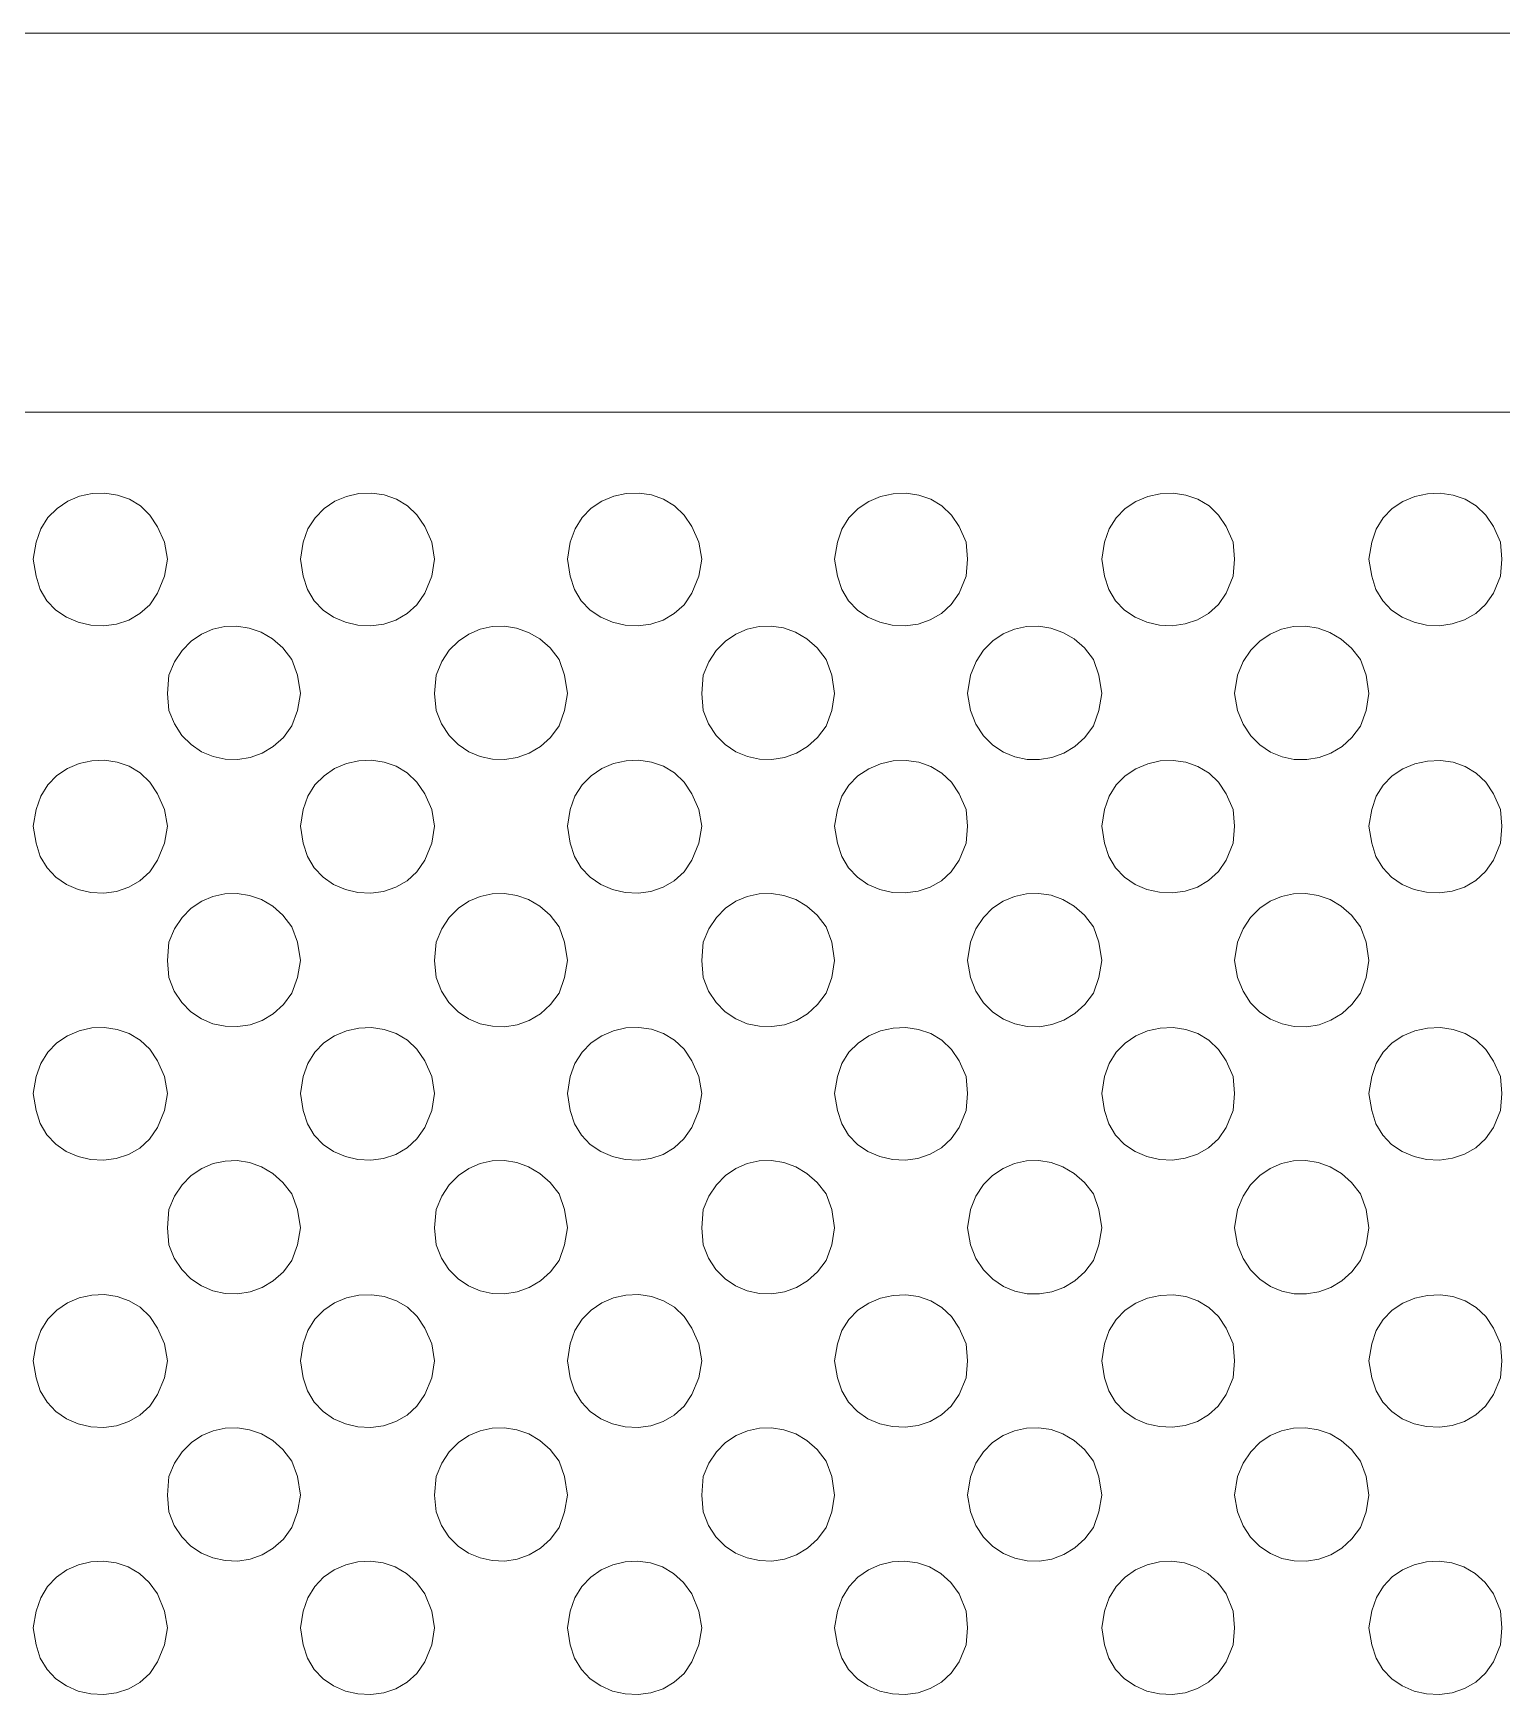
# Model space of a CAD drawing. Extents: x 0 to 243, y -13 to 276.
# Drawn here: x 127.41 to 154.65, y 236.25 to 267.07 of the extents above; entities that cross this region are included whole.
import ezdxf

# ---------------------------------------------------------------- set-up
doc = ezdxf.new("R2010")
doc.units = 0
doc.layers.add('GEOMETRY', color=7, linetype='Continuous')

msp = doc.modelspace()

# ---------------------------------------------------------------- linework, layer by layer
at = {"layer": 'GEOMETRY', "lineweight": 13}
for points in [[(88.77, 267.067), (238.379, 267.067)], [(238.38, 110.427), (238.38, 260.038), (88.77, 260.038)]]:
    msp.add_lwpolyline(points, dxfattribs=at)
for points in [[(129.902, 257.312), (129.848, 257.628), (129.717, 257.915), (129.575, 258.131), (129.398, 258.301), (129.194, 258.425), (128.971, 258.503), (128.737, 258.538), (128.501, 258.53), (128.269, 258.479), (128.051, 258.387), (127.853, 258.255), (127.684, 258.084), (127.552, 257.875), (127.464, 257.628), (127.411, 257.312), (127.464, 256.999), (127.541, 256.752), (127.666, 256.542), (127.83, 256.37), (128.026, 256.236), (128.245, 256.142), (128.479, 256.089), (128.718, 256.077), (128.956, 256.108), (129.183, 256.183), (129.391, 256.303), (129.572, 256.469), (129.717, 256.683), (129.848, 256.999), (129.902, 257.312)], [(134.856, 257.312), (134.803, 257.628), (134.672, 257.916), (134.528, 258.133), (134.35, 258.303), (134.146, 258.426), (133.922, 258.504), (133.689, 258.538), (133.452, 258.529), (133.221, 258.478), (133.002, 258.386), (132.805, 258.254), (132.637, 258.082), (132.505, 257.874), (132.418, 257.628), (132.366, 257.312), (132.418, 256.999), (132.496, 256.752), (132.621, 256.542), (132.786, 256.37), (132.982, 256.236), (133.201, 256.142), (133.434, 256.089), (133.674, 256.077), (133.911, 256.108), (134.138, 256.183), (134.346, 256.303), (134.527, 256.469), (134.672, 256.683), (134.803, 256.999), (134.856, 257.312)], [(139.81, 257.312), (139.757, 257.628), (139.626, 257.916), (139.484, 258.132), (139.307, 258.302), (139.103, 258.425), (138.881, 258.504), (138.647, 258.538), (138.411, 258.53), (138.179, 258.48), (137.96, 258.388), (137.762, 258.256), (137.593, 258.085), (137.46, 257.875), (137.372, 257.628), (137.32, 257.312), (137.372, 256.999), (137.45, 256.752), (137.576, 256.542), (137.741, 256.37), (137.937, 256.236), (138.156, 256.142), (138.389, 256.088), (138.628, 256.076), (138.866, 256.108), (139.092, 256.183), (139.3, 256.303), (139.481, 256.469), (139.626, 256.683), (139.757, 256.999), (139.81, 257.312)], [(144.74, 257.312), (144.713, 257.628), (144.582, 257.916), (144.441, 258.132), (144.264, 258.301), (144.059, 258.423), (143.835, 258.501), (143.599, 258.535), (143.36, 258.526), (143.127, 258.474), (142.907, 258.382), (142.709, 258.251), (142.541, 258.08), (142.411, 257.872), (142.328, 257.628), (142.275, 257.312), (142.328, 256.999), (142.406, 256.752), (142.531, 256.542), (142.696, 256.369), (142.892, 256.236), (143.111, 256.142), (143.344, 256.09), (143.584, 256.079), (143.821, 256.11), (144.048, 256.186), (144.256, 256.305), (144.437, 256.471), (144.582, 256.683), (144.713, 256.999), (144.74, 257.312)], [(149.694, 257.313), (149.668, 257.628), (149.537, 257.916), (149.396, 258.132), (149.219, 258.301), (149.014, 258.424), (148.789, 258.501), (148.554, 258.535), (148.315, 258.526), (148.081, 258.475), (147.861, 258.383), (147.663, 258.251), (147.495, 258.081), (147.366, 257.873), (147.283, 257.628), (147.23, 257.313), (147.283, 256.999), (147.36, 256.752), (147.485, 256.542), (147.65, 256.369), (147.846, 256.236), (148.065, 256.143), (148.299, 256.09), (148.538, 256.079), (148.776, 256.111), (149.003, 256.186), (149.211, 256.306), (149.392, 256.471), (149.537, 256.683), (149.668, 256.999), (149.694, 257.313)], [(154.648, 257.313), (154.622, 257.628), (154.492, 257.916), (154.351, 258.132), (154.174, 258.301), (153.969, 258.423), (153.744, 258.501), (153.508, 258.535), (153.27, 258.526), (153.036, 258.474), (152.816, 258.382), (152.618, 258.251), (152.45, 258.08), (152.32, 257.872), (152.237, 257.628), (152.183, 257.313), (152.237, 256.999), (152.315, 256.752), (152.441, 256.542), (152.606, 256.369), (152.802, 256.236), (153.021, 256.143), (153.254, 256.09), (153.493, 256.079), (153.731, 256.111), (153.958, 256.186), (154.166, 256.306), (154.347, 256.472), (154.492, 256.684), (154.622, 256.999), (154.648, 257.313)], [(132.366, 254.824), (132.312, 255.164), (132.209, 255.453), (132.04, 255.668), (131.848, 255.836), (131.639, 255.958), (131.417, 256.036), (131.19, 256.071), (130.963, 256.063), (130.741, 256.013), (130.531, 255.922), (130.339, 255.79), (130.171, 255.62), (130.032, 255.411), (129.928, 255.164), (129.902, 254.824), (129.928, 254.507), (130.029, 254.257), (130.168, 254.046), (130.338, 253.874), (130.533, 253.743), (130.747, 253.653), (130.973, 253.604), (131.204, 253.597), (131.434, 253.634), (131.656, 253.714), (131.863, 253.838), (132.05, 254.006), (132.209, 254.22), (132.312, 254.507), (132.366, 254.824)], [(137.32, 254.824), (137.267, 255.164), (137.164, 255.453), (136.997, 255.666), (136.806, 255.833), (136.598, 255.955), (136.377, 256.034), (136.15, 256.07), (135.923, 256.063), (135.701, 256.014), (135.491, 255.925), (135.298, 255.794), (135.128, 255.623), (134.987, 255.413), (134.882, 255.164), (134.856, 254.824), (134.882, 254.507), (134.983, 254.257), (135.123, 254.045), (135.293, 253.874), (135.489, 253.743), (135.703, 253.652), (135.928, 253.604), (136.159, 253.598), (136.389, 253.634), (136.61, 253.714), (136.818, 253.838), (137.005, 254.007), (137.164, 254.22), (137.267, 254.507), (137.32, 254.824)], [(142.275, 254.822), (142.222, 255.164), (142.118, 255.453), (141.95, 255.668), (141.758, 255.836), (141.548, 255.958), (141.326, 256.037), (141.099, 256.071), (140.872, 256.063), (140.65, 256.013), (140.441, 255.922), (140.249, 255.791), (140.08, 255.62), (139.941, 255.411), (139.837, 255.164), (139.81, 254.822), (139.837, 254.507), (139.938, 254.257), (140.076, 254.046), (140.247, 253.874), (140.442, 253.743), (140.656, 253.653), (140.882, 253.604), (141.113, 253.598), (141.343, 253.634), (141.565, 253.714), (141.773, 253.837), (141.959, 254.006), (142.118, 254.219), (142.222, 254.507), (142.275, 254.822)], [(147.23, 254.822), (147.177, 255.164), (147.073, 255.453), (146.907, 255.666), (146.716, 255.833), (146.508, 255.956), (146.287, 256.035), (146.059, 256.072), (145.832, 256.065), (145.61, 256.016), (145.399, 255.927), (145.206, 255.796), (145.037, 255.625), (144.897, 255.414), (144.792, 255.164), (144.74, 254.822), (144.792, 254.507), (144.896, 254.253), (145.038, 254.039), (145.209, 253.866), (145.405, 253.736), (145.619, 253.647), (145.844, 253.6), (146.074, 253.596), (146.303, 253.635), (146.523, 253.716), (146.73, 253.841), (146.915, 254.009), (147.073, 254.22), (147.177, 254.507), (147.23, 254.822)], [(152.183, 254.823), (152.131, 255.163), (152.027, 255.452), (151.861, 255.665), (151.671, 255.832), (151.462, 255.955), (151.241, 256.034), (151.014, 256.07), (150.786, 256.064), (150.564, 256.015), (150.353, 255.925), (150.16, 255.794), (149.991, 255.623), (149.851, 255.413), (149.746, 255.163), (149.694, 254.823), (149.746, 254.507), (149.85, 254.253), (149.991, 254.039), (150.163, 253.867), (150.36, 253.736), (150.574, 253.648), (150.799, 253.601), (151.03, 253.597), (151.259, 253.635), (151.479, 253.716), (151.685, 253.841), (151.87, 254.008), (152.027, 254.219), (152.131, 254.507), (152.183, 254.823)], [(129.902, 252.359), (129.848, 252.673), (129.717, 252.963), (129.573, 253.179), (129.395, 253.349), (129.19, 253.472), (128.967, 253.55), (128.734, 253.584), (128.498, 253.575), (128.266, 253.524), (128.048, 253.432), (127.851, 253.3), (127.683, 253.128), (127.551, 252.919), (127.464, 252.673), (127.411, 252.359), (127.464, 252.045), (127.542, 251.798), (127.668, 251.588), (127.833, 251.416), (128.029, 251.281), (128.247, 251.187), (128.48, 251.133), (128.719, 251.122), (128.956, 251.153), (129.182, 251.228), (129.39, 251.349), (129.571, 251.516), (129.717, 251.73), (129.848, 252.045), (129.902, 252.359)], [(134.856, 252.359), (134.803, 252.673), (134.672, 252.963), (134.527, 253.18), (134.349, 253.349), (134.144, 253.472), (133.92, 253.55), (133.687, 253.584), (133.45, 253.574), (133.219, 253.523), (133.001, 253.431), (132.804, 253.298), (132.636, 253.127), (132.505, 252.918), (132.418, 252.673), (132.366, 252.359), (132.418, 252.045), (132.497, 251.798), (132.622, 251.587), (132.787, 251.415), (132.983, 251.281), (133.202, 251.186), (133.434, 251.133), (133.673, 251.121), (133.91, 251.152), (134.137, 251.228), (134.345, 251.349), (134.526, 251.515), (134.672, 251.73), (134.803, 252.045), (134.856, 252.359)], [(139.81, 252.359), (139.757, 252.673), (139.626, 252.961), (139.483, 253.178), (139.305, 253.349), (139.1, 253.472), (138.877, 253.55), (138.643, 253.584), (138.407, 253.575), (138.176, 253.523), (137.957, 253.43), (137.76, 253.298), (137.591, 253.127), (137.459, 252.918), (137.372, 252.673), (137.32, 252.359), (137.372, 252.045), (137.45, 251.798), (137.576, 251.587), (137.741, 251.415), (137.937, 251.281), (138.156, 251.186), (138.39, 251.133), (138.629, 251.121), (138.866, 251.152), (139.093, 251.228), (139.301, 251.349), (139.481, 251.515), (139.626, 251.73), (139.757, 252.045), (139.81, 252.359)], [(144.74, 252.36), (144.713, 252.673), (144.582, 252.961), (144.442, 253.177), (144.265, 253.346), (144.06, 253.469), (143.836, 253.547), (143.6, 253.58), (143.361, 253.571), (143.127, 253.519), (142.907, 253.427), (142.708, 253.295), (142.54, 253.125), (142.411, 252.917), (142.328, 252.673), (142.275, 252.36), (142.328, 252.045), (142.406, 251.797), (142.532, 251.587), (142.697, 251.414), (142.893, 251.28), (143.112, 251.187), (143.345, 251.134), (143.585, 251.123), (143.822, 251.155), (144.049, 251.231), (144.256, 251.351), (144.437, 251.517), (144.582, 251.73), (144.713, 252.045), (144.74, 252.36)], [(149.694, 252.36), (149.668, 252.673), (149.537, 252.961), (149.396, 253.177), (149.219, 253.346), (149.014, 253.469), (148.789, 253.547), (148.554, 253.58), (148.315, 253.571), (148.082, 253.52), (147.862, 253.428), (147.664, 253.296), (147.496, 253.126), (147.366, 252.917), (147.283, 252.673), (147.23, 252.36), (147.283, 252.045), (147.36, 251.797), (147.486, 251.587), (147.651, 251.414), (147.847, 251.281), (148.066, 251.187), (148.299, 251.135), (148.539, 251.124), (148.776, 251.156), (149.003, 251.231), (149.211, 251.352), (149.392, 251.518), (149.537, 251.731), (149.668, 252.045), (149.694, 252.36)], [(154.648, 252.36), (154.622, 252.673), (154.492, 252.961), (154.351, 253.177), (154.175, 253.346), (153.97, 253.469), (153.745, 253.546), (153.509, 253.58), (153.27, 253.57), (153.036, 253.519), (152.816, 253.427), (152.618, 253.295), (152.45, 253.125), (152.32, 252.917), (152.237, 252.673), (152.183, 252.36), (152.237, 252.045), (152.315, 251.797), (152.441, 251.587), (152.606, 251.414), (152.802, 251.281), (153.021, 251.187), (153.255, 251.135), (153.494, 251.124), (153.731, 251.156), (153.958, 251.231), (154.166, 251.352), (154.347, 251.518), (154.492, 251.731), (154.622, 252.045), (154.648, 252.36)], [(132.366, 249.869), (132.312, 250.208), (132.209, 250.498), (132.043, 250.71), (131.852, 250.877), (131.643, 251), (131.422, 251.079), (131.195, 251.114), (130.967, 251.108), (130.745, 251.059), (130.535, 250.969), (130.342, 250.838), (130.172, 250.667), (130.032, 250.457), (129.928, 250.208), (129.902, 249.869), (129.928, 249.554), (130.027, 249.304), (130.165, 249.092), (130.335, 248.921), (130.531, 248.789), (130.745, 248.699), (130.972, 248.65), (131.203, 248.644), (131.434, 248.68), (131.656, 248.76), (131.864, 248.883), (132.05, 249.052), (132.209, 249.265), (132.312, 249.554), (132.366, 249.869)], [(137.32, 249.869), (137.267, 250.208), (137.164, 250.498), (136.998, 250.71), (136.807, 250.877), (136.599, 251), (136.378, 251.079), (136.15, 251.115), (135.923, 251.108), (135.7, 251.059), (135.49, 250.969), (135.297, 250.838), (135.127, 250.668), (134.987, 250.457), (134.882, 250.208), (134.856, 249.869), (134.882, 249.554), (134.982, 249.304), (135.12, 249.092), (135.291, 248.92), (135.486, 248.789), (135.7, 248.698), (135.927, 248.65), (136.158, 248.643), (136.388, 248.68), (136.611, 248.759), (136.819, 248.883), (137.005, 249.052), (137.164, 249.265), (137.267, 249.554), (137.32, 249.869)], [(142.275, 249.869), (142.222, 250.208), (142.118, 250.498), (141.952, 250.711), (141.761, 250.878), (141.552, 251), (141.331, 251.079), (141.104, 251.115), (140.876, 251.108), (140.654, 251.059), (140.444, 250.969), (140.251, 250.838), (140.081, 250.667), (139.942, 250.457), (139.837, 250.208), (139.81, 249.869), (139.837, 249.554), (139.936, 249.304), (140.075, 249.093), (140.245, 248.921), (140.44, 248.79), (140.655, 248.699), (140.881, 248.651), (141.113, 248.644), (141.343, 248.68), (141.566, 248.76), (141.773, 248.883), (141.96, 249.052), (142.118, 249.265), (142.222, 249.554), (142.275, 249.869)], [(147.23, 249.869), (147.177, 250.208), (147.073, 250.498), (146.908, 250.71), (146.717, 250.878), (146.509, 251.001), (146.288, 251.08), (146.06, 251.116), (145.832, 251.109), (145.609, 251.06), (145.398, 250.97), (145.205, 250.84), (145.036, 250.669), (144.896, 250.458), (144.792, 250.208), (144.74, 249.869), (144.792, 249.555), (144.896, 249.3), (145.037, 249.086), (145.208, 248.913), (145.405, 248.782), (145.619, 248.693), (145.845, 248.647), (146.075, 248.642), (146.304, 248.681), (146.525, 248.762), (146.731, 248.887), (146.916, 249.054), (147.073, 249.265), (147.177, 249.555), (147.23, 249.869)], [(152.183, 249.868), (152.131, 250.208), (152.027, 250.498), (151.862, 250.71), (151.672, 250.877), (151.464, 251), (151.242, 251.079), (151.015, 251.115), (150.786, 251.108), (150.564, 251.059), (150.353, 250.969), (150.159, 250.839), (149.99, 250.668), (149.85, 250.458), (149.746, 250.208), (149.694, 249.868), (149.746, 249.554), (149.85, 249.299), (149.99, 249.085), (150.162, 248.912), (150.359, 248.781), (150.573, 248.693), (150.799, 248.646), (151.03, 248.642), (151.259, 248.68), (151.48, 248.761), (151.686, 248.886), (151.87, 249.053), (152.027, 249.264), (152.131, 249.554), (152.183, 249.868)], [(129.902, 247.404), (129.848, 247.718), (129.717, 248.008), (129.573, 248.224), (129.394, 248.394), (129.19, 248.517), (128.966, 248.594), (128.732, 248.628), (128.496, 248.619), (128.264, 248.567), (128.046, 248.475), (127.849, 248.343), (127.681, 248.172), (127.55, 247.963), (127.464, 247.718), (127.411, 247.404), (127.464, 247.09), (127.541, 246.845), (127.665, 246.636), (127.829, 246.463), (128.024, 246.329), (128.242, 246.234), (128.475, 246.179), (128.714, 246.167), (128.952, 246.197), (129.179, 246.272), (129.388, 246.392), (129.57, 246.559), (129.717, 246.775), (129.848, 247.09), (129.902, 247.404)], [(134.856, 247.404), (134.803, 247.718), (134.672, 248.008), (134.528, 248.224), (134.35, 248.394), (134.145, 248.516), (133.921, 248.594), (133.687, 248.628), (133.45, 248.618), (133.219, 248.567), (133, 248.474), (132.803, 248.342), (132.635, 248.171), (132.504, 247.963), (132.418, 247.718), (132.366, 247.404), (132.418, 247.09), (132.497, 246.843), (132.622, 246.633), (132.787, 246.461), (132.983, 246.327), (133.202, 246.233), (133.434, 246.179), (133.673, 246.167), (133.91, 246.199), (134.137, 246.274), (134.345, 246.394), (134.526, 246.561), (134.672, 246.775), (134.803, 247.09), (134.856, 247.404)], [(139.81, 247.404), (139.757, 247.718), (139.626, 248.008), (139.482, 248.224), (139.304, 248.394), (139.099, 248.517), (138.876, 248.595), (138.642, 248.628), (138.405, 248.619), (138.174, 248.567), (137.956, 248.475), (137.758, 248.342), (137.59, 248.171), (137.459, 247.963), (137.372, 247.718), (137.32, 247.404), (137.372, 247.09), (137.451, 246.844), (137.577, 246.634), (137.742, 246.461), (137.938, 246.327), (138.156, 246.233), (138.389, 246.179), (138.628, 246.168), (138.865, 246.199), (139.092, 246.274), (139.299, 246.394), (139.48, 246.561), (139.626, 246.775), (139.757, 247.09), (139.81, 247.404)], [(144.74, 247.404), (144.713, 247.717), (144.582, 248.007), (144.44, 248.223), (144.263, 248.392), (144.058, 248.514), (143.833, 248.592), (143.598, 248.625), (143.359, 248.615), (143.126, 248.564), (142.906, 248.472), (142.709, 248.34), (142.541, 248.17), (142.411, 247.962), (142.328, 247.717), (142.275, 247.404), (142.328, 247.089), (142.407, 246.843), (142.532, 246.633), (142.698, 246.46), (142.893, 246.327), (143.112, 246.233), (143.345, 246.18), (143.584, 246.169), (143.82, 246.201), (144.047, 246.276), (144.255, 246.396), (144.436, 246.562), (144.582, 246.774), (144.713, 247.089), (144.74, 247.404)], [(149.694, 247.404), (149.668, 247.717), (149.537, 248.007), (149.395, 248.223), (149.218, 248.392), (149.013, 248.514), (148.788, 248.591), (148.552, 248.625), (148.314, 248.615), (148.08, 248.564), (147.861, 248.472), (147.663, 248.34), (147.495, 248.17), (147.366, 247.962), (147.283, 247.717), (147.23, 247.404), (147.283, 247.089), (147.361, 246.842), (147.486, 246.632), (147.651, 246.46), (147.847, 246.327), (148.066, 246.233), (148.299, 246.181), (148.539, 246.17), (148.776, 246.202), (149.003, 246.277), (149.211, 246.397), (149.392, 246.563), (149.537, 246.775), (149.668, 247.089), (149.694, 247.404)], [(154.648, 247.404), (154.622, 247.717), (154.492, 248.005), (154.352, 248.222), (154.175, 248.391), (153.97, 248.514), (153.745, 248.591), (153.509, 248.625), (153.27, 248.616), (153.036, 248.564), (152.816, 248.472), (152.618, 248.341), (152.449, 248.17), (152.32, 247.962), (152.237, 247.717), (152.183, 247.404), (152.237, 247.089), (152.315, 246.842), (152.441, 246.632), (152.606, 246.46), (152.802, 246.327), (153.021, 246.233), (153.255, 246.181), (153.495, 246.17), (153.732, 246.202), (153.959, 246.277), (154.167, 246.398), (154.347, 246.563), (154.492, 246.775), (154.622, 247.089), (154.648, 247.404)], [(132.366, 244.914), (132.312, 245.253), (132.209, 245.542), (132.043, 245.755), (131.853, 245.922), (131.645, 246.044), (131.424, 246.123), (131.196, 246.159), (130.968, 246.152), (130.746, 246.104), (130.535, 246.014), (130.342, 245.883), (130.172, 245.712), (130.032, 245.502), (129.928, 245.253), (129.902, 244.914), (129.928, 244.599), (130.027, 244.349), (130.165, 244.138), (130.335, 243.966), (130.531, 243.835), (130.745, 243.744), (130.971, 243.695), (131.203, 243.689), (131.433, 243.725), (131.656, 243.805), (131.864, 243.928), (132.05, 244.097), (132.209, 244.31), (132.312, 244.599), (132.366, 244.914)], [(137.32, 244.914), (137.267, 245.253), (137.164, 245.542), (136.998, 245.755), (136.808, 245.922), (136.599, 246.045), (136.378, 246.124), (136.151, 246.16), (135.923, 246.153), (135.701, 246.104), (135.49, 246.014), (135.297, 245.883), (135.127, 245.713), (134.987, 245.502), (134.882, 245.253), (134.856, 244.914), (134.882, 244.599), (134.982, 244.349), (135.12, 244.138), (135.29, 243.966), (135.486, 243.835), (135.7, 243.745), (135.926, 243.696), (136.157, 243.689), (136.387, 243.725), (136.61, 243.805), (136.818, 243.929), (137.005, 244.097), (137.164, 244.31), (137.267, 244.599), (137.32, 244.914)], [(142.275, 244.914), (142.222, 245.253), (142.118, 245.542), (141.952, 245.755), (141.762, 245.922), (141.553, 246.045), (141.332, 246.124), (141.105, 246.16), (140.877, 246.153), (140.655, 246.104), (140.444, 246.014), (140.251, 245.883), (140.082, 245.712), (139.942, 245.502), (139.837, 245.253), (139.81, 244.914), (139.837, 244.6), (139.936, 244.35), (140.074, 244.139), (140.244, 243.967), (140.439, 243.836), (140.654, 243.745), (140.88, 243.696), (141.112, 243.689), (141.343, 243.725), (141.565, 243.805), (141.773, 243.928), (141.96, 244.097), (142.118, 244.31), (142.222, 244.6), (142.275, 244.914)], [(147.23, 244.914), (147.177, 245.253), (147.073, 245.542), (146.908, 245.755), (146.718, 245.922), (146.509, 246.045), (146.288, 246.124), (146.06, 246.16), (145.832, 246.154), (145.61, 246.105), (145.399, 246.015), (145.205, 245.885), (145.036, 245.714), (144.896, 245.503), (144.792, 245.253), (144.74, 244.914), (144.792, 244.6), (144.896, 244.345), (145.037, 244.131), (145.208, 243.959), (145.404, 243.828), (145.618, 243.739), (145.843, 243.692), (146.074, 243.688), (146.302, 243.726), (146.523, 243.807), (146.73, 243.931), (146.915, 244.099), (147.073, 244.31), (147.177, 244.6), (147.23, 244.914)], [(152.183, 244.914), (152.131, 245.253), (152.027, 245.542), (151.862, 245.755), (151.673, 245.922), (151.464, 246.045), (151.243, 246.124), (151.015, 246.16), (150.787, 246.153), (150.564, 246.105), (150.353, 246.015), (150.159, 245.884), (149.99, 245.713), (149.85, 245.503), (149.746, 245.253), (149.694, 244.914), (149.746, 244.599), (149.849, 244.344), (149.99, 244.131), (150.162, 243.958), (150.358, 243.827), (150.572, 243.738), (150.798, 243.692), (151.028, 243.687), (151.257, 243.725), (151.478, 243.807), (151.684, 243.931), (151.87, 244.099), (152.027, 244.31), (152.131, 244.599), (152.183, 244.914)], [(129.902, 242.448), (129.848, 242.762), (129.717, 243.052), (129.573, 243.269), (129.395, 243.439), (129.19, 243.562), (128.967, 243.64), (128.733, 243.674), (128.496, 243.664), (128.264, 243.613), (128.046, 243.52), (127.849, 243.388), (127.681, 243.217), (127.55, 243.008), (127.464, 242.762), (127.411, 242.448), (127.464, 242.134), (127.542, 241.888), (127.667, 241.678), (127.832, 241.506), (128.028, 241.372), (128.247, 241.277), (128.48, 241.224), (128.719, 241.212), (128.956, 241.244), (129.183, 241.319), (129.391, 241.439), (129.572, 241.606), (129.717, 241.819), (129.848, 242.134), (129.902, 242.448)], [(134.856, 242.448), (134.803, 242.762), (134.672, 243.052), (134.529, 243.269), (134.35, 243.439), (134.146, 243.562), (133.922, 243.64), (133.688, 243.673), (133.451, 243.664), (133.219, 243.612), (133, 243.52), (132.803, 243.388), (132.635, 243.217), (132.504, 243.008), (132.418, 242.762), (132.366, 242.448), (132.418, 242.134), (132.496, 241.888), (132.622, 241.679), (132.787, 241.506), (132.983, 241.372), (133.201, 241.278), (133.434, 241.225), (133.673, 241.213), (133.91, 241.244), (134.137, 241.319), (134.345, 241.44), (134.526, 241.606), (134.672, 241.819), (134.803, 242.134), (134.856, 242.448)], [(139.81, 242.449), (139.757, 242.762), (139.626, 243.052), (139.483, 243.27), (139.304, 243.439), (139.1, 243.562), (138.876, 243.64), (138.642, 243.674), (138.405, 243.664), (138.174, 243.613), (137.955, 243.52), (137.758, 243.388), (137.59, 243.217), (137.459, 243.008), (137.372, 242.762), (137.32, 242.449), (137.372, 242.134), (137.451, 241.888), (137.577, 241.678), (137.742, 241.506), (137.938, 241.372), (138.156, 241.278), (138.389, 241.224), (138.628, 241.213), (138.865, 241.244), (139.092, 241.319), (139.3, 241.439), (139.481, 241.606), (139.626, 241.819), (139.757, 242.134), (139.81, 242.449)], [(144.74, 242.449), (144.713, 242.762), (144.582, 243.052), (144.44, 243.268), (144.262, 243.437), (144.057, 243.559), (143.833, 243.637), (143.597, 243.67), (143.359, 243.66), (143.126, 243.609), (142.906, 243.517), (142.708, 243.385), (142.541, 243.215), (142.411, 243.007), (142.328, 242.762), (142.275, 242.449), (142.328, 242.134), (142.406, 241.888), (142.532, 241.678), (142.697, 241.505), (142.893, 241.372), (143.112, 241.278), (143.345, 241.226), (143.584, 241.215), (143.821, 241.246), (144.047, 241.322), (144.255, 241.442), (144.436, 241.608), (144.582, 241.82), (144.713, 242.134), (144.74, 242.449)], [(149.694, 242.449), (149.668, 242.762), (149.537, 243.052), (149.395, 243.268), (149.218, 243.437), (149.013, 243.559), (148.788, 243.637), (148.552, 243.67), (148.314, 243.661), (148.08, 243.61), (147.861, 243.518), (147.663, 243.386), (147.495, 243.215), (147.366, 243.007), (147.283, 242.762), (147.23, 242.449), (147.283, 242.134), (147.361, 241.887), (147.486, 241.677), (147.651, 241.505), (147.847, 241.372), (148.066, 241.278), (148.299, 241.226), (148.538, 241.215), (148.776, 241.247), (149.002, 241.322), (149.21, 241.442), (149.391, 241.608), (149.537, 241.82), (149.668, 242.134), (149.694, 242.449)], [(154.648, 242.449), (154.622, 242.762), (154.492, 243.052), (154.35, 243.268), (154.173, 243.437), (153.967, 243.559), (153.743, 243.637), (153.507, 243.67), (153.269, 243.661), (153.035, 243.61), (152.816, 243.518), (152.618, 243.386), (152.45, 243.215), (152.32, 243.007), (152.237, 242.762), (152.183, 242.449), (152.237, 242.134), (152.316, 241.887), (152.442, 241.677), (152.607, 241.505), (152.803, 241.372), (153.021, 241.278), (153.254, 241.226), (153.494, 241.215), (153.731, 241.247), (153.957, 241.322), (154.165, 241.442), (154.346, 241.608), (154.492, 241.82), (154.622, 242.134), (154.648, 242.449)], [(132.366, 239.958), (132.312, 240.3), (132.209, 240.587), (132.043, 240.8), (131.853, 240.967), (131.645, 241.09), (131.424, 241.169), (131.197, 241.205), (130.97, 241.198), (130.748, 241.149), (130.537, 241.059), (130.344, 240.929), (130.174, 240.758), (130.033, 240.549), (129.928, 240.3), (129.902, 239.958), (129.928, 239.644), (130.027, 239.394), (130.165, 239.183), (130.335, 239.012), (130.531, 238.88), (130.745, 238.79), (130.971, 238.741), (131.203, 238.734), (131.434, 238.77), (131.656, 238.849), (131.864, 238.973), (132.05, 239.141), (132.209, 239.354), (132.312, 239.644), (132.366, 239.958)], [(137.32, 239.958), (137.267, 240.3), (137.164, 240.587), (136.998, 240.8), (136.808, 240.967), (136.6, 241.09), (136.379, 241.169), (136.152, 241.205), (135.924, 241.198), (135.702, 241.149), (135.491, 241.06), (135.298, 240.929), (135.128, 240.759), (134.987, 240.549), (134.882, 240.3), (134.856, 239.958), (134.882, 239.645), (134.982, 239.395), (135.12, 239.183), (135.29, 239.011), (135.486, 238.88), (135.7, 238.79), (135.926, 238.741), (136.157, 238.734), (136.387, 238.77), (136.61, 238.85), (136.818, 238.974), (137.005, 239.142), (137.164, 239.355), (137.267, 239.645), (137.32, 239.958)], [(142.275, 239.958), (142.222, 240.3), (142.118, 240.587), (141.952, 240.8), (141.762, 240.967), (141.554, 241.09), (141.333, 241.169), (141.106, 241.205), (140.879, 241.198), (140.656, 241.149), (140.446, 241.059), (140.253, 240.929), (140.083, 240.758), (139.942, 240.549), (139.837, 240.3), (139.81, 239.958), (139.837, 239.645), (139.936, 239.395), (140.074, 239.184), (140.244, 239.012), (140.439, 238.881), (140.654, 238.79), (140.88, 238.741), (141.112, 238.734), (141.343, 238.77), (141.565, 238.85), (141.773, 238.973), (141.96, 239.142), (142.118, 239.355), (142.222, 239.645), (142.275, 239.958)], [(147.23, 239.958), (147.177, 240.298), (147.073, 240.587), (146.908, 240.8), (146.718, 240.967), (146.509, 241.09), (146.288, 241.17), (146.06, 241.206), (145.832, 241.199), (145.61, 241.151), (145.399, 241.061), (145.205, 240.93), (145.036, 240.759), (144.896, 240.548), (144.792, 240.298), (144.74, 239.958), (144.792, 239.645), (144.896, 239.39), (145.037, 239.176), (145.208, 239.004), (145.404, 238.873), (145.618, 238.784), (145.843, 238.737), (146.074, 238.733), (146.302, 238.771), (146.523, 238.852), (146.73, 238.976), (146.915, 239.144), (147.073, 239.355), (147.177, 239.645), (147.23, 239.958)], [(152.183, 239.958), (152.131, 240.3), (152.027, 240.587), (151.862, 240.8), (151.672, 240.967), (151.464, 241.09), (151.243, 241.169), (151.016, 241.205), (150.788, 241.199), (150.565, 241.151), (150.354, 241.061), (150.161, 240.93), (149.991, 240.76), (149.851, 240.549), (149.746, 240.3), (149.694, 239.958), (149.746, 239.644), (149.849, 239.389), (149.99, 239.176), (150.162, 239.003), (150.358, 238.872), (150.572, 238.783), (150.798, 238.737), (151.028, 238.732), (151.257, 238.77), (151.478, 238.851), (151.684, 238.975), (151.87, 239.143), (152.027, 239.354), (152.131, 239.644), (152.183, 239.958)], [(129.902, 237.493), (129.848, 237.807), (129.717, 238.123), (129.564, 238.338), (129.379, 238.505), (129.171, 238.625), (128.947, 238.7), (128.714, 238.731), (128.479, 238.719), (128.251, 238.665), (128.036, 238.57), (127.843, 238.436), (127.678, 238.263), (127.549, 238.053), (127.464, 237.807), (127.411, 237.493), (127.464, 237.179), (127.542, 236.933), (127.667, 236.723), (127.832, 236.551), (128.028, 236.417), (128.247, 236.323), (128.48, 236.269), (128.719, 236.258), (128.956, 236.289), (129.183, 236.364), (129.391, 236.484), (129.572, 236.651), (129.717, 236.864), (129.848, 237.179), (129.902, 237.493)], [(134.856, 237.494), (134.803, 237.807), (134.672, 238.123), (134.519, 238.338), (134.334, 238.505), (134.126, 238.626), (133.901, 238.701), (133.668, 238.732), (133.434, 238.72), (133.206, 238.665), (132.991, 238.571), (132.797, 238.436), (132.633, 238.264), (132.504, 238.053), (132.418, 237.807), (132.366, 237.494), (132.418, 237.179), (132.496, 236.933), (132.622, 236.723), (132.787, 236.551), (132.983, 236.417), (133.201, 236.323), (133.434, 236.27), (133.674, 236.258), (133.911, 236.289), (134.137, 236.364), (134.345, 236.485), (134.526, 236.651), (134.672, 236.864), (134.803, 237.179), (134.856, 237.494)], [(139.81, 237.494), (139.757, 237.807), (139.626, 238.123), (139.473, 238.338), (139.289, 238.505), (139.081, 238.625), (138.857, 238.7), (138.624, 238.731), (138.389, 238.719), (138.16, 238.665), (137.945, 238.57), (137.752, 238.435), (137.587, 238.263), (137.458, 238.053), (137.372, 237.807), (137.32, 237.494), (137.372, 237.179), (137.451, 236.933), (137.577, 236.723), (137.742, 236.551), (137.938, 236.417), (138.156, 236.323), (138.389, 236.269), (138.628, 236.258), (138.865, 236.289), (139.092, 236.364), (139.3, 236.485), (139.481, 236.651), (139.626, 236.865), (139.757, 237.179), (139.81, 237.494)], [(144.74, 237.494), (144.713, 237.807), (144.582, 238.123), (144.428, 238.337), (144.243, 238.503), (144.035, 238.624), (143.81, 238.699), (143.577, 238.73), (143.343, 238.718), (143.115, 238.665), (142.901, 238.571), (142.708, 238.437), (142.543, 238.264), (142.414, 238.054), (142.328, 237.807), (142.275, 237.494), (142.328, 237.179), (142.406, 236.932), (142.532, 236.722), (142.697, 236.55), (142.893, 236.417), (143.112, 236.323), (143.345, 236.271), (143.584, 236.259), (143.821, 236.291), (144.047, 236.367), (144.255, 236.487), (144.436, 236.653), (144.582, 236.865), (144.713, 237.179), (144.74, 237.494)], [(149.694, 237.494), (149.668, 237.807), (149.537, 238.123), (149.383, 238.337), (149.198, 238.503), (148.989, 238.623), (148.765, 238.699), (148.531, 238.73), (148.297, 238.718), (148.069, 238.665), (147.855, 238.571), (147.661, 238.437), (147.497, 238.264), (147.368, 238.054), (147.283, 237.807), (147.23, 237.494), (147.283, 237.179), (147.361, 236.932), (147.486, 236.722), (147.651, 236.55), (147.847, 236.417), (148.066, 236.323), (148.299, 236.271), (148.538, 236.26), (148.776, 236.291), (149.002, 236.367), (149.21, 236.487), (149.391, 236.653), (149.537, 236.865), (149.668, 237.179), (149.694, 237.494)], [(154.648, 237.494), (154.622, 237.808), (154.492, 238.123), (154.338, 238.337), (154.153, 238.503), (153.944, 238.624), (153.72, 238.699), (153.487, 238.73), (153.252, 238.719), (153.025, 238.666), (152.81, 238.571), (152.617, 238.438), (152.452, 238.265), (152.323, 238.055), (152.237, 237.808), (152.183, 237.494), (152.237, 237.179), (152.316, 236.932), (152.442, 236.722), (152.607, 236.55), (152.803, 236.417), (153.021, 236.323), (153.254, 236.271), (153.494, 236.26), (153.731, 236.291), (153.957, 236.367), (154.165, 236.487), (154.346, 236.653), (154.492, 236.865), (154.622, 237.179), (154.648, 237.494)]]:
    msp.add_lwpolyline(points, close=True, dxfattribs=at)

doc.saveas('drawing.dxf')
